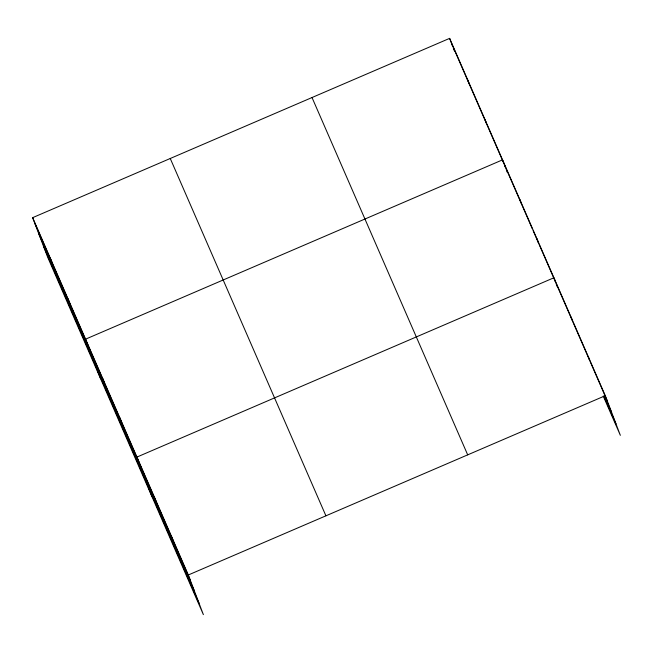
<?xml version="1.0" encoding="UTF-8"?>
<svg xmlns="http://www.w3.org/2000/svg" width="653" height="653" viewBox="0 0 653 653"><rect width="100%" height="100%" fill="white"/><g stroke="black" fill="none" stroke-linecap="round" stroke-linejoin="round"><path stroke-width="0.98" d="M32.65 217.661L188.317 574.983L203.377 614.636L47.71 257.306L32.65 217.661L449.623 38.364L605.29 395.694L620.35 435.339L603.225 396.036M188.317 574.983L605.29 395.694M451.517 43.351L486.403 123.425M486.803 124.348L504.043 163.919M521.167 203.238L504.442 164.842L505.528 167.707M521.567 204.152L532.317 228.828M533.117 230.656L538.692 243.455L536.799 238.467M539.092 244.369L555.817 282.757L553.915 277.77L136.942 457.067L152.01 496.721M556.209 283.671L572.142 320.239M572.934 322.068L589.659 360.456M590.059 361.37L607.184 400.681M604.36 395.661L611.526 412.116M604.058 396.477L616.008 423.903M312.02 97.534L467.687 454.855M170.253 158.491L325.92 515.821M34.544 222.649L190.211 579.97M38.886 234.084L194.553 591.414M43.367 245.871L199.034 603.192M588.165 356.383L589.741 360.538M571.04 317.08L572.624 321.235M556.176 283.712L557.621 287.524M519.674 199.165L521.249 203.32M504.132 164.009L502.549 159.854L85.576 339.152L100.635 378.797M506.255 169.609L507.34 172.465M484.91 119.36L486.485 123.515M467.262 78.866L469.156 83.853M449.623 38.364L452.602 46.216M453.329 48.118L454.415 50.975M171.192 535.68L173.086 540.668M154.067 496.37L155.961 501.357M119.826 417.765L121.719 422.752M102.701 378.454L104.594 383.442M67.936 298.658L69.83 303.645M50.289 258.155L52.183 263.143"/></g></svg>
